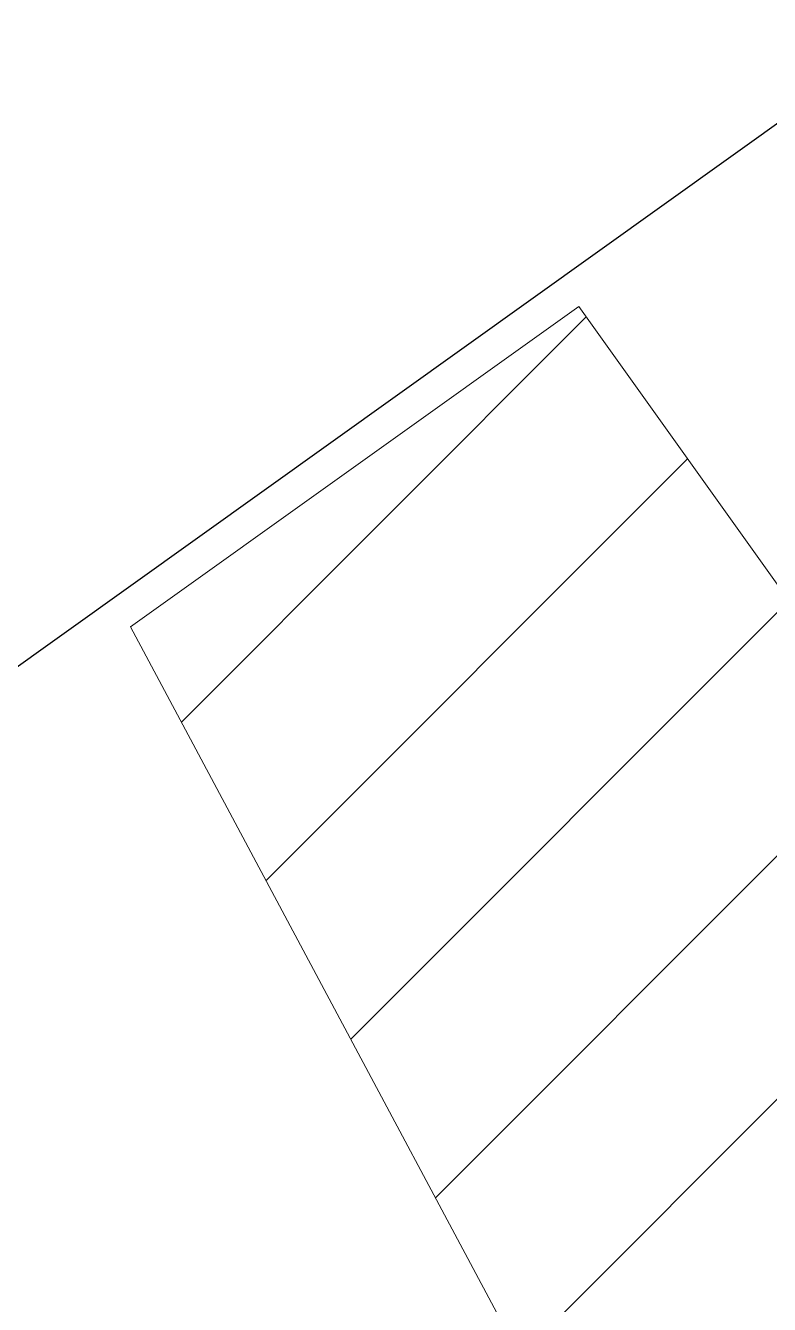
# Model space of a CAD drawing. Header units: metres. Extents: x 3162.2 to 3239.3, y 1435.1 to 1475.8.
# Drawn here: x 3201.4762 to 3201.6136, y 1442.794 to 1443.03 of the extents above; entities that cross this region are included whole.
import ezdxf

# ---------------------------------------------------------------- set-up
doc = ezdxf.new("R2010")
doc.units = ezdxf.units.M
doc.layers.add('Cotas', color=1, linetype='Continuous', lineweight=5)
doc.layers.add('DIAGRAMA', color=7, linetype='Continuous')

msp = doc.modelspace()

# ---------------------------------------------------------------- hatches: boundary and pattern name
at = {"layer": 'Cotas'}
h = msp.add_hatch(dxfattribs=at)
h.set_pattern_fill('ANSI31', color=256, scale=0.01)
h.paths.add_polyline_path([(3202.27386, 1443.14544), (3202.14994, 1443.35414), (3201.77762, 1443.08826), (3201.87354, 1442.96969), (3201.69029, 1442.82143), (3201.57839, 1442.97813), (3201.49561, 1442.91902), (3202.05864, 1441.86562), (3202.75878, 1442.241)])

# ---------------------------------------------------------------- linework, layer by layer
for p, q in [((3201.49561, 1442.91902), (3201.57839, 1442.97813)), ((3201.57839, 1442.97813), (3201.69029, 1442.82143)), ((3201.49561, 1442.91902), (3202.05864, 1441.86562))]:
    msp.add_line(p, q, dxfattribs=at)
at = {"layer": 'DIAGRAMA'}
msp.add_line((3200.66253, 1442.33168), (3202.16194, 1443.40243), dxfattribs=at)

doc.saveas('drawing.dxf')
